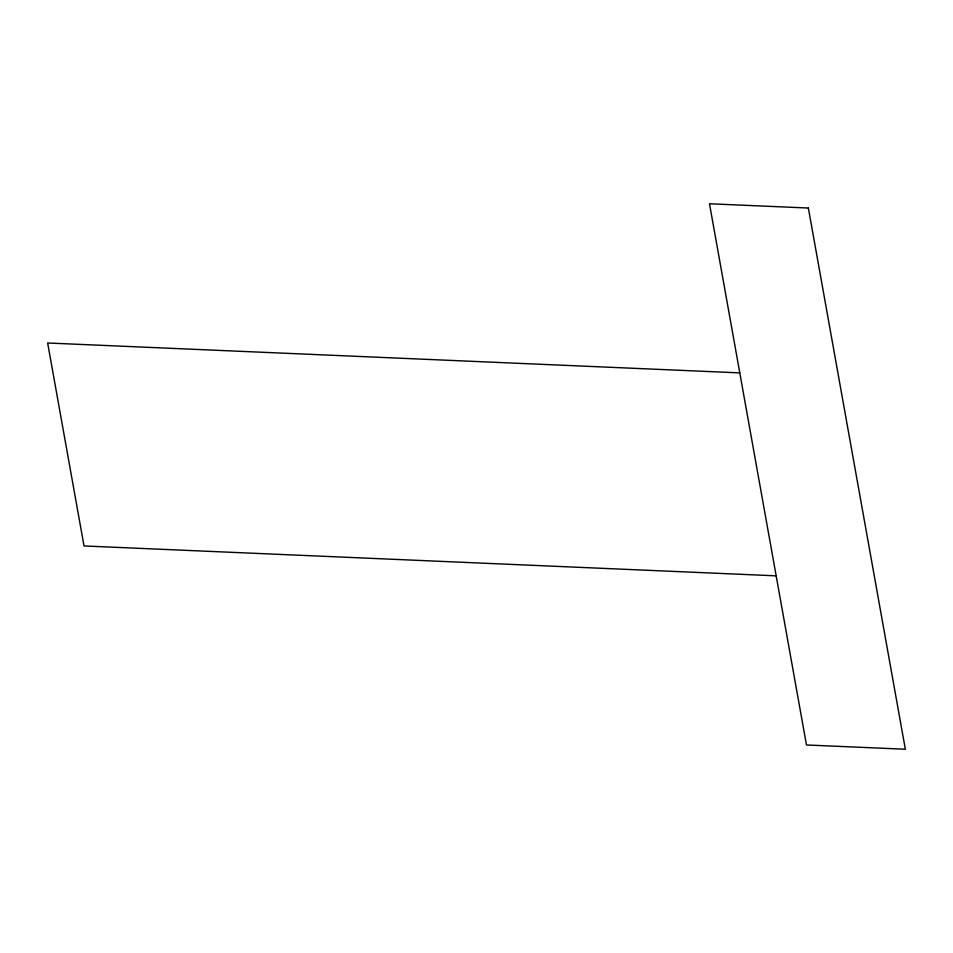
<?xml version="1.0" encoding="UTF-8"?>
<svg xmlns="http://www.w3.org/2000/svg" width="953" height="953" viewBox="0 0 953 953"><rect width="100%" height="100%" fill="white"/><g stroke="black" fill="none" stroke-linecap="round" stroke-linejoin="round"><path stroke-width="1.43" d="M739.79 372.885L47.65 342.997L84.019 545.95L776.159 575.838M808.358 208.028L709.485 203.763L806.476 744.972L905.35 749.237L808.358 208.028"/></g></svg>
